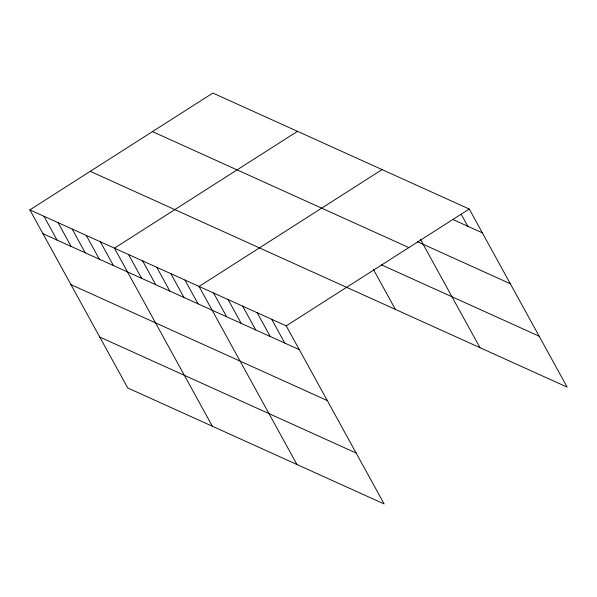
<?xml version="1.0" encoding="UTF-8"?>
<svg xmlns="http://www.w3.org/2000/svg" width="597" height="597" viewBox="0 0 597 597"><rect width="100%" height="100%" fill="white"/><g stroke="black" fill="none" stroke-linecap="round" stroke-linejoin="round"><path stroke-width="0.9" d="M29.85 209.883L286.224 325.865L384.125 503.943L127.751 387.968L29.85 209.883L212.875 93.057L469.249 209.032L567.15 387.117L90.251 171.332M297.478 131.333L114.452 248.158L212.353 426.236M382.08 169.6L199.055 286.433L296.955 464.511M286.224 325.865L469.249 209.032M453.272 219.674L482.324 232.823M417.348 241.681L510.316 283.739M152.474 131.609L408.848 247.591M381.49 264.874L539.158 336.201M42.924 233.673L299.298 349.648M70.916 284.59L327.29 400.565M99.759 337.051L356.133 453.026M461.257 214.353L467.794 226.248M420.527 239.531L479.981 347.685M373.513 269.628L395.378 309.41M271.695 319.291L284.769 343.074M257.165 312.716L270.247 336.507M242.643 306.149L255.717 329.932M228.114 299.575L241.188 323.358M213.584 293L226.659 316.791M184.958 280.053L198.032 303.836M170.854 273.672L183.928 297.455M156.757 267.292L169.832 291.082M142.653 260.919L155.727 284.702M128.556 254.538L141.631 278.321M100.356 241.778L113.43 265.568M86.252 235.397L99.326 259.188M72.155 229.024L85.229 252.807M58.051 222.644L71.125 246.427M43.954 216.263L57.028 240.046"/></g></svg>
